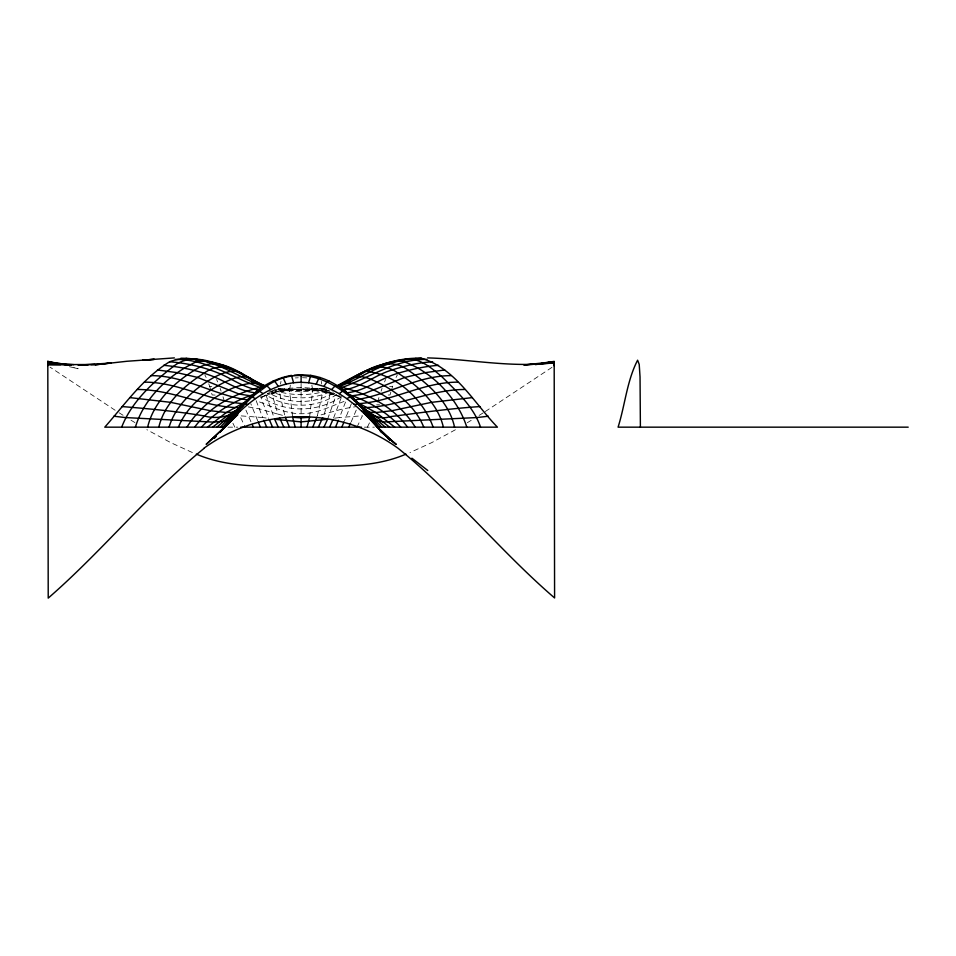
<?xml version="1.0" encoding="UTF-8"?>
<svg xmlns="http://www.w3.org/2000/svg" width="956" height="956" viewBox="0 0 956 956"><rect width="100%" height="100%" fill="white"/><g stroke="black" fill="none" stroke-linecap="round" stroke-linejoin="round"><path stroke-width="0.72" stroke-dasharray="4.78 3.58" d="M290.325 385.065L289.991 387.73L286.155 390.622L267.369 393.525L288.485 389.259L326.713 388.793M309.553 417.294L312.803 389.737L317.189 389.749L334.827 393.514L316.042 390.586L274.229 389.582M280.455 384.097L281.004 381.36M390.849 392.091L390.036 394.948L387.06 395.079M391.255 390.669L393.454 383.846M377.5 402.141L379.209 396.752M324.251 414.139L330.991 391.494C312.242 399.943 289.967 399.943 271.205 391.494L277.957 414.139L284.876 415.92L278.925 390.096L301.104 391.829L323.283 390.096L317.32 415.92L343.12 408.798L356.492 406.551M341.137 397.911L333.453 418.358M381.097 391.183L382.065 388.363M351.378 403.695L344.542 420.7M384.587 381.922L385.603 379.413M334.66 418.19L339.535 417.521L346.024 400.731C331.326 405.906 317.093 413.757 301.104 413.757C285.103 413.769 270.883 405.882 256.16 400.743L262.661 417.521L267.537 418.202M356.253 410.1L351.258 421.739M327.573 419.254L336.285 394.852C315.098 408.654 287.099 408.642 265.899 394.864L274.635 419.254M356.982 427.165L362.396 415.776L339.535 417.521M367.379 427.165L369.936 421.907M396.047 377.465L397.385 374.836M261.048 397.242L264.92 395.712L267.967 392.94M551.959 367.367L485.039 411.689M483.067 412.944L479.111 415.43M471.212 420.329L467.257 422.743M455.403 429.758L431.694 442.64L409.957 452.57M333.262 392.964C313.711 404.292 288.485 404.28 268.923 392.976M341.567 396.597C316.986 413.016 285.211 413.04 260.63 396.597L268.756 418.37M262.804 396.501L277.3 392.175L293.122 389.534L285.211 390.406L301.032 389.713L316.854 390.359L308.943 389.498L332.688 393.752L324.765 391.888L339.284 396.441M327.358 390.574C310.509 395.939 291.688 395.951 274.85 390.574M264.92 395.712L274.826 392.713L278.961 389.223L301.104 387.359L323.236 389.212L327.37 392.689L341.149 397.218M268.983 392.02L277.539 389.618M324.048 388.411L285.211 389.486L301.032 389.474L278.017 388.865L285.211 389.976L278.017 389.271M324.538 388.913L301.104 389.929L279.128 389.032M389.642 386.547L392.486 386.379M295.38 377.931L298.236 377.775M376.64 404.83L379.508 404.758M326.617 389.582L270.739 391.04M330.131 391.04L316.042 390.586L312.218 387.73L311.883 385.065M227.839 427.165L237.793 427.165M364.403 427.165L374.358 427.165M278.375 388.913L289.393 389.761L292.644 417.294M215.136 395.079L212.16 394.948L211.348 392.091M302.526 377.692L306.816 377.907M208.743 383.846L209.711 386.379L212.555 386.535M262.661 417.521L239.801 415.788L245.214 427.165M340.061 396.035L337.289 395.688L334.242 392.916M248.297 406.898L259.064 408.81L277.957 414.139M69.477 366.71L78.141 368.741L70.923 366.973M324.67 389.606L333.226 391.984M192.371 452.535L170.586 442.556L146.83 429.65M134.951 422.612L130.984 420.198M123.073 415.274L119.106 412.789M115.15 410.267L50.047 367.152M204.811 374.836L206.149 377.465M232.906 423.221L234.829 427.165M250.938 421.739L245.931 410.112M257.654 420.7L250.807 403.695M216.594 379.401L217.609 381.922M220.131 388.363L221.099 391.183M222.987 396.764L224.696 402.153M209.711 386.379L210.941 390.657M321.204 381.325L321.754 384.073M301.104 383.272L301.104 417.844"/><path stroke-width="1.43" d="M204.202 448.268C148.252 493.846 102.698 550.752 48.218 598.109L47.8 361.344L57.91 363.782M301.104 427.165L301.104 417.844L309.553 417.294L306.995 427.165M224.385 427.165C244.473 405.225 269.592 382.651 301.104 382.269L301.104 374.716L294.197 375.194M301.104 382.269L308.621 382.747L310.76 375.385C340.372 380.022 360.902 404.352 377.692 427.165M147.642 427.165C153.976 400.205 176.752 380.022 200.055 366.925C223.465 355.536 245.083 378.134 265.78 386.057M135.394 427.165C143.974 398.186 168.865 374.764 195.753 362.037C218.685 357.867 239.872 373.724 259.423 383.583M158.816 427.165C164.444 403.265 184.042 385.674 204.13 373.163C226.285 356.576 244.067 379.09 264.824 385.865M169.057 427.165C175.773 404.627 194.725 388.232 214.598 377.046C223.573 372.505 237.53 366.937 245.166 376.604M121.675 427.165C131.402 402.01 152.53 382.615 173.49 366.387C188.213 354.186 208.408 359.743 223.967 366.638M316.842 417.198L312.767 427.165M335.508 427.165L338.388 420.281M341.818 427.165L343.993 421.99M322.686 417.76L318.36 427.165M308.621 382.747L316.221 384.133L318.778 378.277L320.164 377.512M329.617 427.165L332.903 419.624M348.82 427.165L350.649 423.09M323.929 427.165L327.573 419.254L301.104 421.895L274.635 419.254L278.268 427.165M178.437 427.165C186.886 406.384 205.421 391.649 225.066 381.982C233.503 378.54 246.493 372.123 253.579 381.181M186.958 427.165C201.788 403.014 229.727 383.32 258.359 382.651M246.983 400.934C258.024 387.634 274.408 378.421 291.449 375.397L293.576 382.747M263.366 387.789L264.764 385.65L266.963 385.877C308.561 357.544 353.78 392.534 377.154 427.165L497.419 427.165C474.057 403.026 455.355 368.084 421.309 358.225C390.992 357.305 363.304 371 337.659 385.495M316.221 384.133L323.869 386.403L327.191 381.564L329.091 381.014M224.505 427.165L236.586 411.654L249.767 397.421L251.942 397.015L266.963 385.877L270.679 389.57M194.642 427.165C210.918 405.081 236.945 392.522 263.187 386.666C233.981 375.624 202.29 349.705 169.618 361.762C143.197 378.014 125.009 404.269 104.778 427.165L225.042 427.165L238.152 411.176L251.942 397.015L255.479 398.592M222.927 427.165L241.33 405.619L253.352 394.852M348.617 381.169C358.13 370.629 373.844 380.775 383.882 385.495C400.791 395.103 416.35 408.774 423.759 427.165M357.03 376.604C371.215 365.993 392.534 357.52 408.451 370.378C428.718 384.049 449.165 402.297 454.554 427.165M220.382 427.165L232.87 413.888L243.422 404.352M220 432.267L237.769 413.47L221.983 430.057L237.769 414.557L206.173 444.373L221.983 429.913M201.477 427.165C215.805 411.51 234.71 400.54 254.786 394.051M323.869 386.403L331.517 389.57L335.233 385.865L337.444 385.638M216.916 427.165L229.954 415.657L242.8 406.001M207.464 427.165L226.273 412.526L245.74 401.723M212.602 427.165L225.604 417.031L241.904 406.408M331.517 389.57L339.141 393.645L342.917 391.04L345.2 391.159L346.753 393.131L342.224 390.072M259.972 390.084L255.443 393.131L256.997 391.171L259.279 391.052L263.055 393.645M388.889 363.543L395.724 360.747L421.309 358.225M342.786 383.595C359.384 373.999 379.413 358.667 398.078 373.234C418.202 385.674 437.74 403.289 443.381 427.165M378.241 366.638C385.782 361.966 395.27 361.511 403.91 360.34M232.714 418.417L223.417 421.285L213.355 422.11L125.26 417.557L113.86 416.219M338.914 385.638L341.543 384.324M339.141 393.645L346.717 398.592L350.255 397.015L352.429 397.421L367.2 412.538L379.269 427.165M337.372 385.877L346.693 381.982L366.172 371.31C396.262 374.262 423.209 399.214 433.14 427.165M406.001 454.124C372.876 468.309 336.357 466.253 301.188 465.895C266.007 466.361 229.44 468.332 196.327 454.112M367.952 370.438L377.238 367.283M401.006 360.555C416.374 354.664 430.774 367.427 441.756 376.628C456.729 391.53 473.662 406.611 480.521 427.165M413.625 359.098L416.075 358.357M343.837 382.651C372.47 383.32 400.409 403.014 415.239 427.165M346.717 398.592L354.246 404.364L359.217 404.28L385.28 427.165M539.734 363.794L554.181 361.368L554.588 597.954C499.797 550.799 454.351 493.595 398.055 448.268A165.149 165.077 0 0 0 204.082 448.101M345.976 392.892C364.965 391.339 380.118 378.313 398.078 373.234C411.295 369.375 424.787 366.303 438.553 365.323M535.408 364.642L554.181 361.679L554.193 365.873M340.42 388.04C368.932 378.182 395.198 359.05 426.818 359.372M342.129 390.168C360.269 388.16 374.573 375.146 391.781 370.056C405.009 365.766 418.668 362.599 432.59 361.762M488.337 416.219L476.936 417.557L383.165 422.002L369.482 418.417L354.246 404.364M464.783 389.474C429.543 389.57 397.206 407.411 362.396 407.662L376.592 417.031L389.594 427.165M554.181 361.679L523.852 365.013L554.181 362.718C511.854 368.132 469.814 359.086 427.571 357.891M457.781 382.149C423.114 382.089 392.414 401.508 358.536 403.659M444.719 369.972L425.217 372.649L404.747 377.429L363.017 394.111L350.075 396.154M451.124 375.624C416.84 375.648 387.407 395.593 354.329 399.955M472.216 397.624L431.526 402.345L391.817 410.733L375.923 412.526L369.697 412.263L359.396 405.989M480.091 406.563C449.81 408.523 419.815 412.825 389.761 416.72C379.221 420.365 371.024 413.434 361.774 410.972M243.661 403.659C209.77 401.52 179.095 382.053 144.416 382.149M240.422 410.972C229.07 415.812 217.335 419.66 204.393 415.991C177.147 411.271 149.638 408.845 122.105 406.563M239.813 407.674C204.978 407.423 172.666 389.546 137.413 389.462M174.386 357.903L126.921 361.272L95.277 364.798L111.099 363.029L78.129 365.18L88.131 364.798M90.987 364.69L95.277 364.535L47.8 364.595L60.802 364.762M240.757 427.165L361.44 427.165M908.2 427.165L618.078 427.165C625.033 405.201 626.981 380.619 637.604 360.209L639.217 364.391L640.042 376.951L640.389 427.165M65.139 364.822L70.911 364.905M180.887 358.225C191.845 358.357 203.198 359.707 213.296 363.555M301.104 417.844L292.644 417.294L295.201 427.165M301.104 374.716L310.76 375.385M253.591 396.25L239.179 394.087L197.462 377.369L176.98 372.637L157.477 369.972M195.383 360.149L201.19 360.579M73.803 364.666L47.8 362.671L69.465 365.359M175.378 359.372C206.998 359.05 233.252 378.218 261.777 388.052M247.867 399.955C214.789 395.569 185.356 375.624 151.084 375.624M169.618 361.762C187.209 363.125 204.632 367.188 220.872 374.107C233.706 379.879 245.728 388.745 260.068 390.168M129.98 397.624L170.67 402.345L210.38 410.733L226.273 412.526L232.499 412.263L236.825 410.327L242.979 404.28L247.951 404.364M163.643 365.323C181.043 366.937 198.37 370.474 214.598 377.046C228.185 382.986 241.067 391.685 256.22 392.88M70.911 365.288L47.8 361.619L56.476 363.65M273.105 381.026L275.005 381.564L278.327 386.403M186.121 358.357L189.802 359.468M347.41 394.063C367.486 400.552 386.391 411.51 400.719 427.165M224.971 367.271L234.244 370.426M354.114 400.624L375.923 412.526L394.732 427.165M260.665 384.312L263.294 385.627M282.032 377.524L283.418 378.265L285.975 384.133M411.916 458.187L427.762 470.483M348.844 394.84L355.214 400.934M356.779 402.679L369.327 413.888L381.814 427.165M396.071 444.373L380.225 431.06L396.071 444.409L380.225 429.913L364.367 413.422L380.225 430.057L364.367 412.418L380.225 430.224M369.482 418.417L377.811 427.165M407.555 427.165C391.291 405.045 365.228 392.593 339.01 386.642C360.006 378.887 378.409 364.702 400.875 360.735C430.702 369.972 457.494 397.612 466.803 427.165M283.848 427.165L279.511 417.76M252.157 424.452L253.388 427.165M269.293 419.624L272.579 427.165M289.429 427.165L285.366 417.198M258.204 421.99L260.379 427.165M263.808 420.281L266.688 427.165M47.8 361.344L47.812 365.658M216.056 436.366L214.084 438.422L216.056 436.378M154.251 359.384L142.743 360.065L154.251 359.348M390.132 440.19L388.148 438.445L390.132 440.25M388.148 437.705L380.225 429.913L388.148 437.705"/></g></svg>
